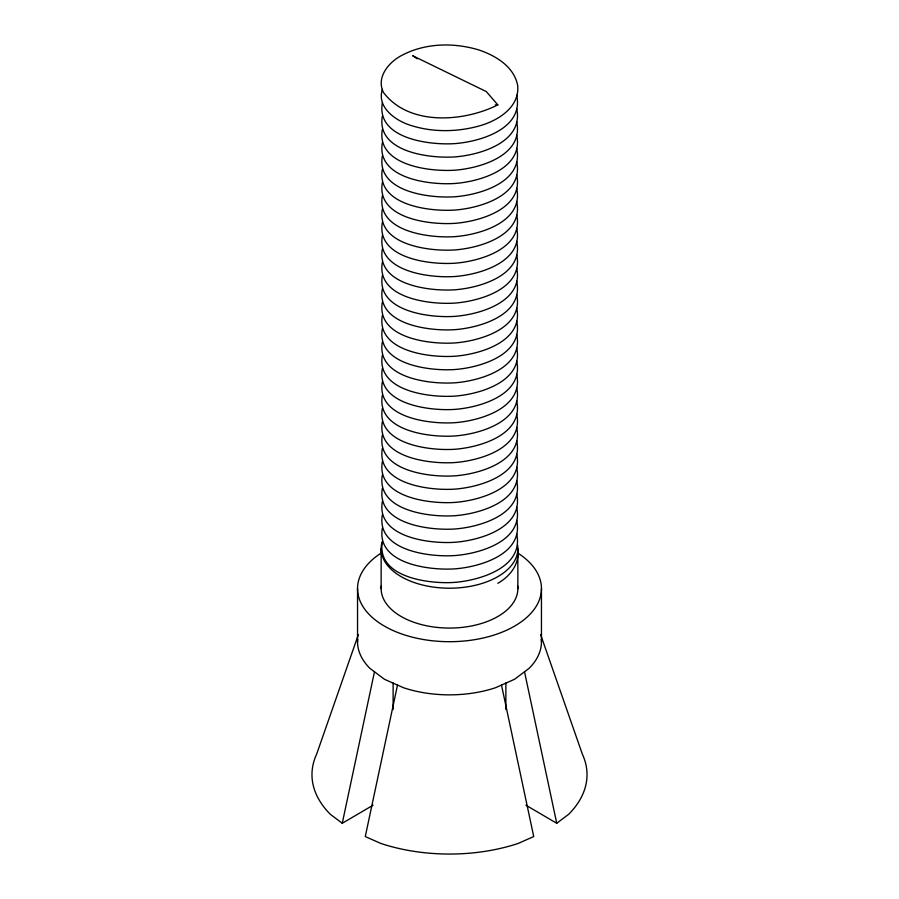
<?xml version="1.0" encoding="UTF-8"?>
<svg xmlns="http://www.w3.org/2000/svg" width="899" height="899" viewBox="0 0 899 899"><rect width="100%" height="100%" fill="white"/><g stroke="black" fill="none" stroke-linecap="round" stroke-linejoin="round"><path stroke-width="1.35" d="M517.655 550.84C519.487 564.808 509.328 576.81 497.832 583.282M358.386 634.582L316.662 754.104A137.525 79.404 0 0 0 330.394 814.348L342.261 823.27L374.478 671.778M397.504 685.072L365.275 836.564L380.738 843.408A137.525 79.404 0 0 0 518.262 843.408L533.725 836.564L501.496 685.072M382.39 541.423C375.804 577.765 430.138 584.361 455.411 582.327C480.751 580.102 524.061 567.033 516.644 533.669M382.378 89.406C376.479 107.161 395.425 120.567 410.202 125.219C432.161 132.367 456.141 132.164 478.358 126.197C497.012 121.219 519.903 107.768 517.667 85.484C514.059 66.492 495.461 55.48 478.482 49.838C453.242 42.32 424.643 42.983 401.168 55.716C388.525 62.469 376.052 77.55 383.401 92.372C408.854 126.242 463.603 122.062 497.832 104.891L486.325 91.597L412.675 55.716L417.271 58.795M382.378 102.688C375.872 138.918 430.205 145.447 455.4 143.57C480.763 141.503 524.072 128.535 516.644 95.137M382.378 115.982C375.872 152.212 430.205 158.741 455.4 156.864C480.763 154.797 524.072 141.817 516.644 108.419M382.378 129.276C375.872 165.495 430.205 172.024 455.4 170.147C480.763 168.079 524.072 155.111 516.644 121.713M382.378 142.559C375.872 178.789 430.205 185.318 455.4 183.441C480.763 181.373 524.072 168.405 516.644 134.996M382.378 155.853C375.872 192.083 430.205 198.6 455.4 196.724C480.763 194.656 524.072 181.688 516.644 148.29M382.378 169.136C375.872 205.365 430.205 211.894 455.4 210.018C480.763 207.95 524.072 194.982 516.644 161.584M382.378 182.43C375.872 218.659 430.205 225.177 455.4 223.3C480.763 221.244 524.072 208.265 516.644 174.867M382.378 195.712C375.872 231.942 430.205 238.471 455.4 236.594C480.763 234.527 524.072 221.559 516.644 188.161M382.378 209.006C375.872 245.236 430.205 251.765 455.4 249.888C480.763 247.821 524.072 234.841 516.644 201.443M382.378 222.289C375.872 258.519 430.205 265.048 455.4 263.171C480.763 261.103 524.072 248.135 516.644 214.737M382.378 235.583C375.872 271.813 430.205 278.342 455.4 276.465C480.763 274.397 524.072 261.418 516.644 228.02M382.378 248.877C375.872 285.095 430.205 291.624 455.4 289.748C480.763 287.68 524.072 274.712 516.644 241.314M382.378 262.16C375.872 298.389 430.205 304.918 455.4 303.042C480.763 300.974 524.072 288.006 516.644 254.597M382.378 275.454C375.872 311.672 430.205 318.201 455.4 316.324C480.763 314.257 524.072 301.289 516.644 267.891M382.378 288.736C375.872 324.966 430.205 331.495 455.4 329.618C480.763 327.551 524.072 314.583 516.644 281.185M382.378 302.03C375.872 338.26 430.205 344.778 455.4 342.901C480.763 340.833 524.072 327.865 516.644 294.467M382.378 315.313C375.872 351.543 430.205 358.072 455.4 356.195C480.763 354.127 524.072 341.159 516.644 307.761M382.378 328.607C375.872 364.837 430.205 371.366 455.4 369.489C480.763 367.421 524.072 354.442 516.644 321.044M382.378 341.89C375.872 378.119 430.205 384.648 455.4 382.772C480.763 380.704 524.072 367.736 516.644 334.338M382.378 355.184C375.872 391.413 430.205 397.942 455.4 396.066C480.763 393.998 524.072 381.019 516.644 347.621M382.378 368.478C375.872 404.696 430.205 411.225 455.4 409.348C480.763 407.281 524.072 394.313 516.644 360.915M382.378 381.76C375.872 417.99 430.205 424.519 455.4 422.642C480.763 420.575 524.072 407.607 516.644 374.198M382.378 395.054C375.872 431.273 430.205 437.802 455.4 435.925C480.763 433.857 524.072 420.889 516.644 387.491M382.378 408.337C375.872 444.567 430.205 451.096 455.4 449.219C480.763 447.151 524.072 434.183 516.644 400.785M382.378 421.631C375.872 457.861 430.205 464.378 455.4 462.502C480.763 460.434 524.072 447.466 516.644 414.068M382.378 434.914C375.872 471.143 430.205 477.672 455.4 475.796C480.763 473.728 524.072 460.76 516.644 427.362M382.378 448.208C375.872 484.437 430.205 490.966 455.4 489.078C480.763 487.022 524.072 474.043 516.644 440.645M382.378 461.49C375.872 497.72 430.205 504.249 455.4 502.372C480.763 500.305 524.072 487.337 516.644 453.939M382.378 474.784C375.872 511.014 430.205 517.543 455.4 515.666C480.763 513.599 524.072 500.619 516.644 467.222M382.378 488.078C375.872 524.297 430.205 530.826 455.4 528.949C480.763 526.881 524.072 513.913 516.644 480.516M382.378 501.361C375.872 537.591 430.205 544.12 455.4 542.243C480.763 540.175 524.072 527.196 516.644 493.798M382.378 514.655C375.872 550.873 430.205 557.402 455.4 555.526C480.763 553.458 524.072 540.49 516.644 507.092M382.378 527.938C375.872 564.167 430.205 570.696 455.4 568.82C480.763 566.752 524.072 553.784 516.644 520.386M525.926 805.201L556.739 823.27L568.606 814.348A137.525 79.404 0 0 0 582.338 754.104L540.614 634.582M342.261 823.27L373.074 805.201M495.282 104.891L497.832 104.891M524.522 671.778L556.739 823.27M541.456 588.609L541.456 641.762M517.858 548.738L517.858 588.609M505.879 682.937L505.879 709.513M393.121 682.937L393.121 709.513M381.142 548.738L381.142 588.609M357.544 588.609L357.544 641.762M517.712 586.036A68.358 39.466 0 0 1 449.5 628.064A68.358 39.466 0 0 1 381.288 586.036M541.355 639.245A91.956 53.086 0 0 1 529.14 668.305L514.52 679.296L495.484 687.735A91.956 53.086 0 0 1 403.516 687.735L384.48 679.296L369.86 668.305A91.956 53.086 0 0 1 357.645 639.245M518.049 553.211A91.956 53.086 0 0 1 513.307 626.839A91.956 53.086 0 0 1 385.693 626.839A91.956 53.086 0 0 1 380.951 553.211M517.532 544.873A68.358 39.466 0 0 1 447.252 588.182A68.358 39.466 0 0 1 382.053 542.299"/></g></svg>
